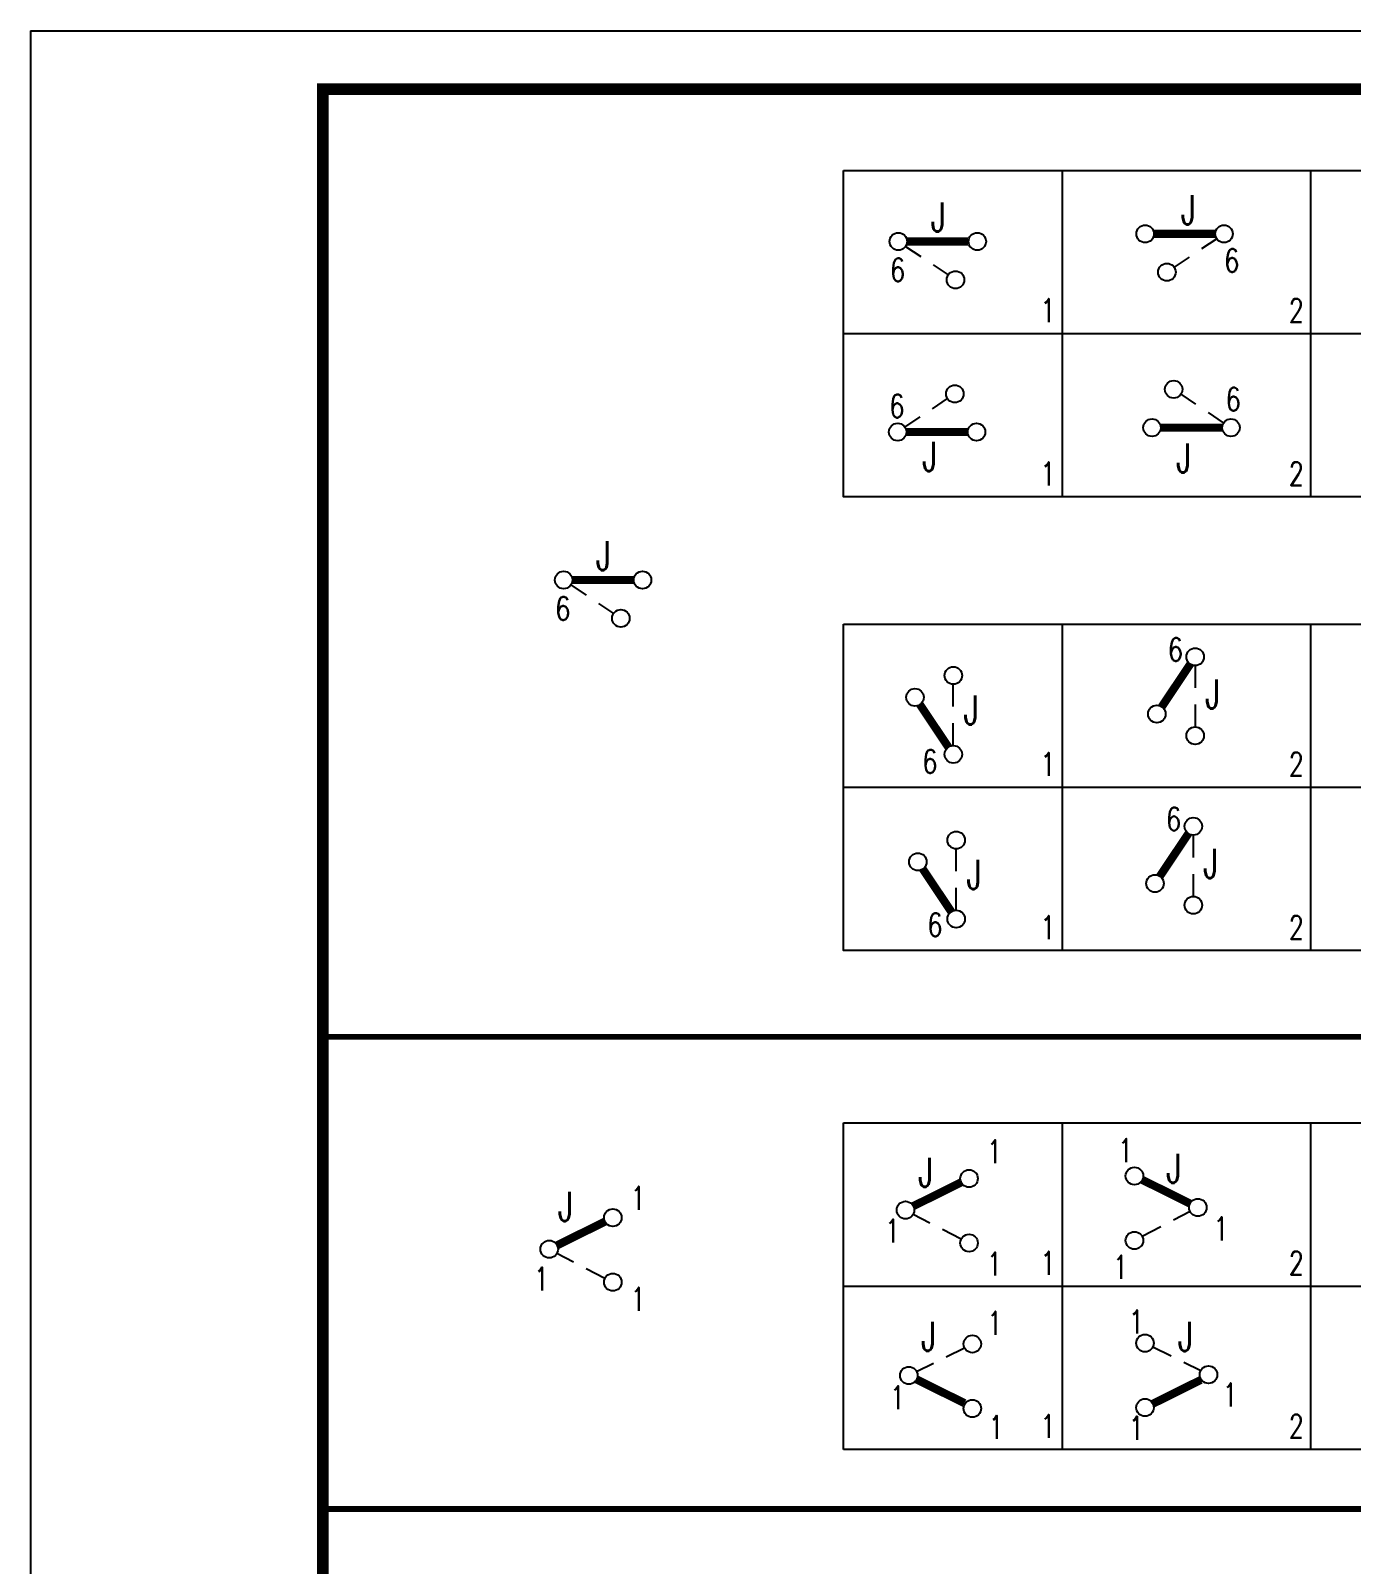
# Model space of a CAD drawing. Extents: x 3230 to 3738, y 3535 to 3831.
# Drawn here: x 3229.9 to 3342.9, y 3700.1 to 3831.5 of the extents above; entities that cross this region are included whole.
import ezdxf
from ezdxf.enums import TextEntityAlignment as Align

# ---------------------------------------------------------------- set-up
doc = ezdxf.new("R2010")
doc.units = 0
doc.header["$LTSCALE"] = 10
doc.header["$MEASUREMENT"] = 0
doc.layers.get('0').update_dxf_attribs({"linetype": 'CONTINUOUS'})
doc.layers.add('1', color=1, linetype='CONTINUOUS')
doc.styles.get("Standard").update_dxf_attribs({"font": 'txt', "bigfont": 'hz'})

# ---------------------------------------------------------------- blocks, each defined once
blk = doc.blocks.new('A$C1C362DB0')
at = {"color": 3}
blk.add_lwpolyline([(0.4, 4, 0, 0, 0), (0.4, 3, 0.8, 0, 0), (0.4, 0, 0, 0, 0)], format="xyseb", dxfattribs=at)
blk = doc.blocks.new('A$C3EC66147')
at = {"color": 7, "lineweight": -3}
for p, q in [((7.28, 5.11), (5.97, 4.24)), ((4.92, 3.53), (3.63, 2.67))]:
    blk.add_line(p, q, dxfattribs=at)
at = {"color": 1, "lineweight": -3, "const_width": 0.7}
blk.add_lwpolyline([(1.9, 5.53), (7.15, 5.53)], dxfattribs=at)
blk.add_lwpolyline([(0.4, 4, 0, 0, 0), (0.4, 3, 0.8, 0, 0), (0.4, 0, 0, 0, 0)], format="xyseb")
at = {"lineweight": -3}
for centre in [(1.15, 5.53), (7.9, 5.53), (3.01, 2.25)]:
    blk.add_circle(centre, 0.75, dxfattribs=at)
at = {"color": 3, "lineweight": -3, "width": 0.75}
blk.add_attdef('J', text='', height=2.5, dxfattribs=at).set_placement((4.85, 6.34), align=Align.CENTER)
at = {"lineweight": -3, "width": 0.75}
blk.add_attdef('6', (7.92, 2.24), '', height=2, dxfattribs=at)
blk = doc.blocks.new('A$C60C37209')
blk.add_lwpolyline([(0.4, 4, 0, 0, 0), (0.4, 3, 0.8, 0, 0), (0.4, 0, 0, 0, 0)], format="xyseb")
blk = doc.blocks.new('A$C1B026AB8')
at = {"color": 7, "lineweight": -3}
for p, q in [((3.73, 5.33), (5.02, 6.2)), ((1.37, 3.75), (2.68, 4.63))]:
    blk.add_line(p, q, dxfattribs=at)
at = {"color": 1, "lineweight": -3, "const_width": 0.7}
blk.add_lwpolyline([(1.5, 3.34), (6.75, 3.34)], dxfattribs=at)
at = {"lineweight": -3}
for centre in [(5.64, 6.61), (0.75, 3.34), (7.5, 3.34)]:
    blk.add_circle(centre, 0.75, dxfattribs=at)
at = {"color": 7, "lineweight": -3, "xscale": -1, "rotation": 180}
blk.add_blockref('A$C60C37209', (7.24, 8.8), dxfattribs=at)
at = {"lineweight": -3, "width": 0.75}
blk.add_attdef('6', (0.04, 4.57), '', height=2, dxfattribs=at)
at = {"color": 3, "lineweight": -3, "width": 0.75}
blk.add_attdef('J', text='', height=2.5, dxfattribs=at).set_placement((3.5, 0), align=Align.CENTER)
blk = doc.blocks.new('A$C71970D66')
at = {"color": 7, "lineweight": -3}
for p, q in [((4.85, 5.85), (3.57, 6.71)), ((7.21, 4.27), (5.91, 5.15))]:
    blk.add_line(p, q, dxfattribs=at)
at = {"color": 1, "lineweight": -3, "const_width": 0.7}
blk.add_lwpolyline([(1.84, 3.85), (7.09, 3.85)], dxfattribs=at)
at = {"lineweight": -3}
for centre in [(2.94, 7.13), (1.09, 3.85), (7.84, 3.85)]:
    blk.add_circle(centre, 0.75, dxfattribs=at)
at = {"color": 7, "lineweight": -3, "rotation": 180}
blk.add_blockref('A$C60C37209', (0.8, 8.88), dxfattribs=at)
at = {"lineweight": -3, "width": 0.75}
blk.add_attdef('6', (7.39, 5.28), '', height=2, dxfattribs=at)
at = {"color": 3, "lineweight": -3, "width": 0.75}
blk.add_attdef('J', text='', height=2.5, dxfattribs=at).set_placement((3.81, 0), align=Align.CENTER)
blk = doc.blocks.new('A$C7EF85348')
at = {"color": 1, "lineweight": -3}
blk.add_line((4.03, 2.36), (4.03, 4.27), dxfattribs=at)
blk.add_lwpolyline([(2.09, 7.65, 0, 0, 0), (2.09, 8.65, 0.8, 0, 0), (2.09, 11.65, 0, 0, 0)], format="xyseb")
at = {"color": 7, "lineweight": -3, "const_width": 0.7}
blk.add_lwpolyline([(1.17, 5.88), (3.61, 2.23)], dxfattribs=at)
at = {"lineweight": -3}
for centre in [(4.03, 8.36), (0.75, 6.5), (4.03, 1.61)]:
    blk.add_circle(centre, 0.75, dxfattribs=at)
at = {"layer": '1', "lineweight": -3}
blk.add_line((4.03, 5.7), (4.03, 7.61), dxfattribs=at)
at = {"color": 3, "lineweight": -3, "width": 0.75}
blk.add_attdef('J', text='', height=2.5, dxfattribs=at).set_placement((5.57, 4.16), align=Align.CENTER)
at = {"lineweight": -3, "width": 0.75}
blk.add_attdef('6', (1.38, 0), '', height=2, dxfattribs=at)
blk = doc.blocks.new('A$C4F942D68')
at = {"color": 1, "lineweight": -3}
blk.add_line((4.03, 9.05), (4.03, 7.14), dxfattribs=at)
at = {"color": 7, "lineweight": -3, "const_width": 0.7}
blk.add_lwpolyline([(1.17, 5.53), (3.61, 9.18)], dxfattribs=at)
blk.add_lwpolyline([(2.2, 0, 0, 0, 0), (2.2, 1, 0.8, 0, 0), (2.2, 4, 0, 0, 0)], format="xyseb")
at = {"lineweight": -3}
for centre in [(4.03, 9.8), (0.75, 4.91), (4.03, 3.05)]:
    blk.add_circle(centre, 0.75, dxfattribs=at)
at = {"layer": '1', "lineweight": -3}
blk.add_line((4.03, 5.71), (4.03, 3.8), dxfattribs=at)
at = {"lineweight": -3, "width": 0.75}
blk.add_attdef('6', (1.7, 9.42), '', height=2, dxfattribs=at)
at = {"color": 3, "lineweight": -3, "width": 0.75}
blk.add_attdef('J', text='', height=2.5, dxfattribs=at).set_placement((5.53, 5.37), align=Align.CENTER)
blk = doc.blocks.new('A$C0BAA22E9')
at = {"color": 1, "lineweight": -3}
blk.add_line((4.03, 2.25), (4.03, 4.16), dxfattribs=at)
blk.add_lwpolyline([(2.09, 11.32, 0, 0, 0), (2.09, 10.32, 0.8, 0, 0), (2.09, 7.32, 0, 0, 0)], format="xyseb")
at = {"color": 7, "lineweight": -3, "const_width": 0.7}
blk.add_lwpolyline([(1.17, 5.77), (3.61, 2.12)], dxfattribs=at)
at = {"lineweight": -3}
for centre in [(4.03, 8.25), (0.75, 6.39), (4.03, 1.5)]:
    blk.add_circle(centre, 0.75, dxfattribs=at)
at = {"layer": '1', "lineweight": -3}
blk.add_line((4.03, 5.59), (4.03, 7.5), dxfattribs=at)
at = {"color": 3, "lineweight": -3, "width": 0.75}
blk.add_attdef('J', text='', height=2.5, dxfattribs=at).set_placement((5.57, 4.05), align=Align.CENTER)
at = {"lineweight": -3, "width": 0.75}
blk.add_attdef('6', (1.57, 0), '', height=2, dxfattribs=at)
blk = doc.blocks.new('A$C7EF4062A')
at = {"color": 1, "lineweight": -3}
blk.add_line((4.03, 8.84), (4.03, 6.93), dxfattribs=at)
at = {"color": 7, "lineweight": -3, "const_width": 0.7}
blk.add_lwpolyline([(1.17, 5.32), (3.61, 8.97)], dxfattribs=at)
blk.add_lwpolyline([(2.2, 4, 0, 0, 0), (2.2, 3, 0.8, 0, 0), (2.2, 0, 0, 0, 0)], format="xyseb")
at = {"lineweight": -3}
for centre in [(4.03, 9.59), (0.75, 4.7), (4.03, 2.84)]:
    blk.add_circle(centre, 0.75, dxfattribs=at)
at = {"layer": '1', "lineweight": -3}
blk.add_line((4.03, 5.5), (4.03, 3.59), dxfattribs=at)
at = {"lineweight": -3, "width": 0.75}
blk.add_attdef('6', (1.7, 9.21), '', height=2, dxfattribs=at)
at = {"color": 3, "lineweight": -3, "width": 0.75}
blk.add_attdef('J', text='', height=2.5, dxfattribs=at).set_placement((5.53, 5.16), align=Align.CENTER)
blk = doc.blocks.new('A$C3D9A5FFC')
at = {"color": 7, "lineweight": -3}
for p, q in [((2.42, 5.27), (3.85, 4.53)), ((4.93, 3.97), (6.53, 3.14))]:
    blk.add_line(p, q, dxfattribs=at)
at = {"color": 1, "lineweight": -3, "const_width": 0.7}
blk.add_lwpolyline([(2.43, 5.95), (6.52, 7.98)], dxfattribs=at)
at = {"lineweight": -3}
for centre in [(7.2, 8.31), (1.76, 5.61), (7.2, 2.79)]:
    blk.add_circle(centre, 0.75, dxfattribs=at)
at = {"lineweight": -3, "width": 0.75}
for p in [(8.72, 9.62), (0, 2.82), (8.72, 0)]:
    blk.add_attdef('1', p, '', height=2, dxfattribs=at)
at = {"color": 3, "lineweight": -3, "width": 0.75}
blk.add_attdef('J', text='', height=2.5, dxfattribs=at).set_placement((3.49, 7.59), align=Align.CENTER)
blk = doc.blocks.new('A$C4CC054A8')
at = {"color": 7, "lineweight": -3}
for p, q in [((6.61, 5.76), (5.18, 5.01)), ((4.1, 4.45), (2.5, 3.62))]:
    blk.add_line(p, q, dxfattribs=at)
at = {"color": 1, "lineweight": -3, "const_width": 0.7}
blk.add_lwpolyline([(6.6, 6.44), (2.51, 8.47)], dxfattribs=at)
at = {"lineweight": -3}
for centre in [(1.84, 8.8), (7.27, 6.1), (1.84, 3.28)]:
    blk.add_circle(centre, 0.75, dxfattribs=at)
at = {"lineweight": -3, "width": 0.75}
for p in [(0.43, 9.99), (8.6, 3.29), (0, 0)]:
    blk.add_attdef('1', p, '', height=2, dxfattribs=at)
at = {"color": 3, "lineweight": -3, "width": 0.75}
blk.add_attdef('J', text='', height=2.5, dxfattribs=at).set_placement((5.22, 8.2), align=Align.CENTER)
blk = doc.blocks.new('A$C65ED51B1')
at = {"color": 7, "lineweight": -3, "const_width": 0.7}
blk.add_lwpolyline([(6.37, 3.06), (2.28, 5.09)], dxfattribs=at)
at = {"lineweight": -3}
for centre in [(7.05, 8.13), (1.61, 5.43), (7.05, 2.6)]:
    blk.add_circle(centre, 0.75, dxfattribs=at)
at = {"layer": '1', "lineweight": -3}
for p, q in [((4.82, 7.02), (6.37, 7.79)), ((2.28, 5.76), (3.72, 6.48))]:
    blk.add_line(p, q, dxfattribs=at)
at = {"lineweight": -3, "width": 0.75}
for p in [(8.32, 8.92), (0, 2.54), (8.45, 0)]:
    blk.add_attdef('1', p, '', height=2, dxfattribs=at)
at = {"color": 3, "lineweight": -3, "width": 0.75}
blk.add_attdef('J', text='', height=2.5, dxfattribs=at).set_placement((3.31, 7.53), align=Align.CENTER)
blk = doc.blocks.new('A$C74A02F0D')
at = {"color": 7, "lineweight": -3, "const_width": 0.7}
blk.add_lwpolyline([(6.15, 5.11), (2.06, 3.08)], dxfattribs=at)
at = {"lineweight": -3}
for centre in [(1.39, 8.27), (6.82, 5.57), (1.39, 2.75)]:
    blk.add_circle(centre, 0.75, dxfattribs=at)
at = {"layer": '1', "lineweight": -3}
for p, q in [((3.62, 7.16), (2.06, 7.93)), ((6.15, 5.9), (4.71, 6.62))]:
    blk.add_line(p, q, dxfattribs=at)
at = {"lineweight": -3, "width": 0.75}
for p in [(0, 9.1), (8.02, 2.85), (0, 0)]:
    blk.add_attdef('1', p, '', height=2, dxfattribs=at)
at = {"color": 3, "lineweight": -3, "width": 0.75}
blk.add_attdef('J', text='', height=2.5, dxfattribs=at).set_placement((4.86, 7.58), align=Align.CENTER)
blk = doc.blocks.new('A$C6D570710')
at = {"color": 7, "lineweight": -3}
for p, q in [((1.37, 4.53), (2.68, 3.66)), ((3.73, 2.95), (5.02, 2.09))]:
    blk.add_line(p, q, dxfattribs=at)
at = {"color": 1, "lineweight": -3, "const_width": 0.7}
blk.add_lwpolyline([(1.5, 4.95), (6.75, 4.95)], dxfattribs=at)
at = {"color": 7}
blk.add_lwpolyline([(9.62, 4, 0, 0, 0), (9.62, 3, 0.8, 0, 0), (9.62, 0, 0, 0, 0)], format="xyseb", dxfattribs=at)
at = {"lineweight": -3}
for centre in [(0.75, 4.95), (7.5, 4.95), (5.64, 1.67)]:
    blk.add_circle(centre, 0.75, dxfattribs=at)
at = {"color": 3, "lineweight": -3, "width": 0.75}
blk.add_attdef('J', text='', height=2.5, dxfattribs=at).set_placement((4.17, 5.79), align=Align.CENTER)
at = {"lineweight": -3, "width": 0.75}
blk.add_attdef('6', (0.04, 1.51), '', height=2, dxfattribs=at)

msp = doc.modelspace()

# ---------------------------------------------------------------- linework, layer by layer
at = {"lineweight": -3}
for q in [(3737.96, 3831.45), (3229.9, 3535.08)]:
    msp.add_line((3229.9, 3831.45), q, dxfattribs=at)
at = {"color": 7, "lineweight": -3}
for p, q in [((3318.18, 3819.48), (3318.18, 3791.53)), ((3339.42, 3819.48), (3339.42, 3791.53)), ((3299.45, 3805.51), (3379.4, 3805.51)), ((3276.14, 3783.99), (3277.44, 3783.12)), ((3278.5, 3782.41), (3279.78, 3781.55)), ((3318.18, 3780.63), (3318.18, 3752.68)), ((3339.42, 3780.63), (3339.42, 3752.68)), ((3299.45, 3766.66), (3379.4, 3766.66)), ((3299.45, 3737.92), (3379.4, 3737.92)), ((3299.45, 3709.97), (3299.45, 3737.92)), ((3318.18, 3737.92), (3318.18, 3709.97)), ((3339.42, 3737.92), (3339.42, 3709.97)), ((3274.94, 3726.76), (3276.37, 3726.02)), ((3277.45, 3725.46), (3279.05, 3724.63)), ((3299.45, 3723.94), (3379.4, 3723.94)), ((3379.4, 3709.97), (3299.45, 3709.97))]:
    msp.add_line(p, q, dxfattribs=at)
for points in [[(3299.45, 3819.48), (3379.4, 3819.48), (3379.4, 3791.53), (3299.45, 3791.53)], [(3299.45, 3780.63), (3379.4, 3780.63), (3379.4, 3752.68), (3299.45, 3752.68)]]:
    msp.add_lwpolyline(points, close=True, dxfattribs=at)
at = {"color": 1, "lineweight": -3, "const_width": 0.7}
for points in [[(3276.26, 3784.41), (3281.51, 3784.41)], [(3274.95, 3727.44), (3279.04, 3729.47)]]:
    msp.add_lwpolyline(points, dxfattribs=at)
at = {"color": 7, "lineweight": -3, "const_width": 0.5}
for points in [[(3254.9, 3745.29), (3732.96, 3745.29)], [(3254.9, 3704.87), (3732.96, 3704.87)]]:
    msp.add_lwpolyline(points, dxfattribs=at)
at = {"lineweight": -3}
for centre in [(3275.51, 3784.41), (3282.26, 3784.41), (3280.41, 3781.13), (3279.72, 3729.81), (3274.28, 3727.11), (3279.72, 3724.29)]:
    msp.add_circle(centre, 0.75, dxfattribs=at)
at = {"layer": '1', "lineweight": -3, "const_width": 1}
msp.add_lwpolyline([(3254.9, 3540.08), (3254.9, 3826.45), (3732.96, 3826.45)], dxfattribs=at)

# ---------------------------------------------------------------- block references
at = {"color": 7, "lineweight": -3}
for name, p, values in [('A$C6D570710', (3303.41, 3808.45), {'J': 'J', '6': '6'}), ('A$C1B026AB8', (3303.35, 3793.74), {'J': 'J', '6': '6'}), ('A$C71970D66', (3324.78, 3793.61), {'6': '6', 'J': 'J'}), ('A$C7EF85348', (3304.83, 3767.87), {'J': 'J', '6': '6'}), ('A$C4F942D68', (3325.53, 3768.03), {'J': 'J', '6': '6'}), ('A$C0BAA22E9', (3305.08, 3753.89), {'J': 'J', '6': '6'}), ('A$C7EF4062A', (3325.37, 3753.73), {'6': '6', 'J': 'J'})]:
    msp.add_blockref(name, p, dxfattribs=at).add_auto_attribs(values)
at = {"color": 1, "lineweight": -3}
msp.add_blockref('A$C3EC66147', (3324.13, 3808.52), dxfattribs=at).add_auto_attribs({'J': 'J', '6': '6'})
at = {"color": 7, "lineweight": -3}
msp.add_blockref('A$C1C362DB0', (3283.99, 3779.46), dxfattribs=at)
ref = msp.add_blockref('A$C3D9A5FFC', (3303.01, 3724.85), dxfattribs=at)
ref.add_attrib('J', 'J', dxfattribs={"color": 3, "lineweight": -3, "height": 2.5, "width": 0.75}).set_placement((3306.5, 3732.44), align=Align.CENTER)
ref.add_attrib('1', '1', (3303.01, 3727.68), dxfattribs={"lineweight": -3, "height": 2, "width": 0.75})
ref.add_attrib('1', '1', (3311.74, 3734.47), dxfattribs={"lineweight": -3, "height": 2, "width": 0.75})
ref.add_attrib('1', '1', (3311.74, 3724.85), dxfattribs={"lineweight": -3, "height": 2, "width": 0.75})
ref = msp.add_blockref('A$C4CC054A8', (3322.52, 3724.58), dxfattribs=at)
ref.add_attrib('1', '1', (3331.12, 3727.87), dxfattribs={"lineweight": -3, "height": 2, "width": 0.75})
ref.add_attrib('J', 'J', dxfattribs={"color": 3, "lineweight": -3, "height": 2.5, "width": 0.75}).set_placement((3327.74, 3732.79), align=Align.CENTER)
ref.add_attrib('1', '1', (3322.52, 3724.58), dxfattribs={"lineweight": -3, "height": 2, "width": 0.75})
ref.add_attrib('1', '1', (3322.95, 3734.57), dxfattribs={"lineweight": -3, "height": 2, "width": 0.75})
ref = msp.add_blockref('A$C65ED51B1', (3303.44, 3710.87), dxfattribs=at)
ref.add_attrib('1', '1', (3303.44, 3713.41), dxfattribs={"lineweight": -3, "height": 2, "width": 0.75})
ref.add_attrib('J', 'J', dxfattribs={"color": 3, "lineweight": -3, "height": 2.5, "width": 0.75}).set_placement((3306.75, 3718.4), align=Align.CENTER)
ref.add_attrib('1', '1', (3311.76, 3719.79), dxfattribs={"lineweight": -3, "height": 2, "width": 0.75})
ref.add_attrib('1', '1', (3311.89, 3710.87), dxfattribs={"lineweight": -3, "height": 2, "width": 0.75})
ref = msp.add_blockref('A$C74A02F0D', (3323.88, 3710.8), dxfattribs=at)
ref.add_attrib('J', 'J', dxfattribs={"color": 3, "lineweight": -3, "height": 2.5, "width": 0.75}).set_placement((3328.74, 3718.38), align=Align.CENTER)
ref.add_attrib('1', '1', (3331.9, 3713.64), dxfattribs={"lineweight": -3, "height": 2, "width": 0.75})
ref.add_attrib('1', '1', (3323.88, 3719.9), dxfattribs={"lineweight": -3, "height": 2, "width": 0.75})
ref.add_attrib('1', '1', (3323.88, 3710.8), dxfattribs={"lineweight": -3, "height": 2, "width": 0.75})

# ---------------------------------------------------------------- texts
at = {"color": 1, "lineweight": -3, "width": 0.75}
for tag, p in [('1', (3316.32, 3806.49)), ('2', (3337.57, 3806.49)), ('1', (3316.32, 3792.51)), ('2', (3337.57, 3792.51)), ('1', (3316.32, 3767.64)), ('2', (3337.57, 3767.64)), ('1', (3316.32, 3753.66)), ('2', (3337.57, 3753.66)), ('1', (3316.32, 3724.92)), ('2', (3337.57, 3724.92)), ('1', (3316.32, 3710.95)), ('2', (3337.57, 3710.95))]:
    msp.add_attdef(tag, p, '', height=2, dxfattribs=at)
at = {"color": 3, "lineweight": -3, "width": 0.75}
for p in [(3278.93, 3785.25), (3275.68, 3729.52)]:
    msp.add_attdef('J', text='', height=2.5, dxfattribs=at).set_placement(p, align=Align.CENTER)
at = {"lineweight": -3, "width": 0.75}
for tag, p in [('6', (3274.8, 3780.97)), ('1', (3281.24, 3730.48)), ('1', (3272.98, 3723.57)), ('1', (3281.24, 3721.84))]:
    msp.add_attdef(tag, p, '', height=2, dxfattribs=at)

doc.saveas('drawing.dxf')
